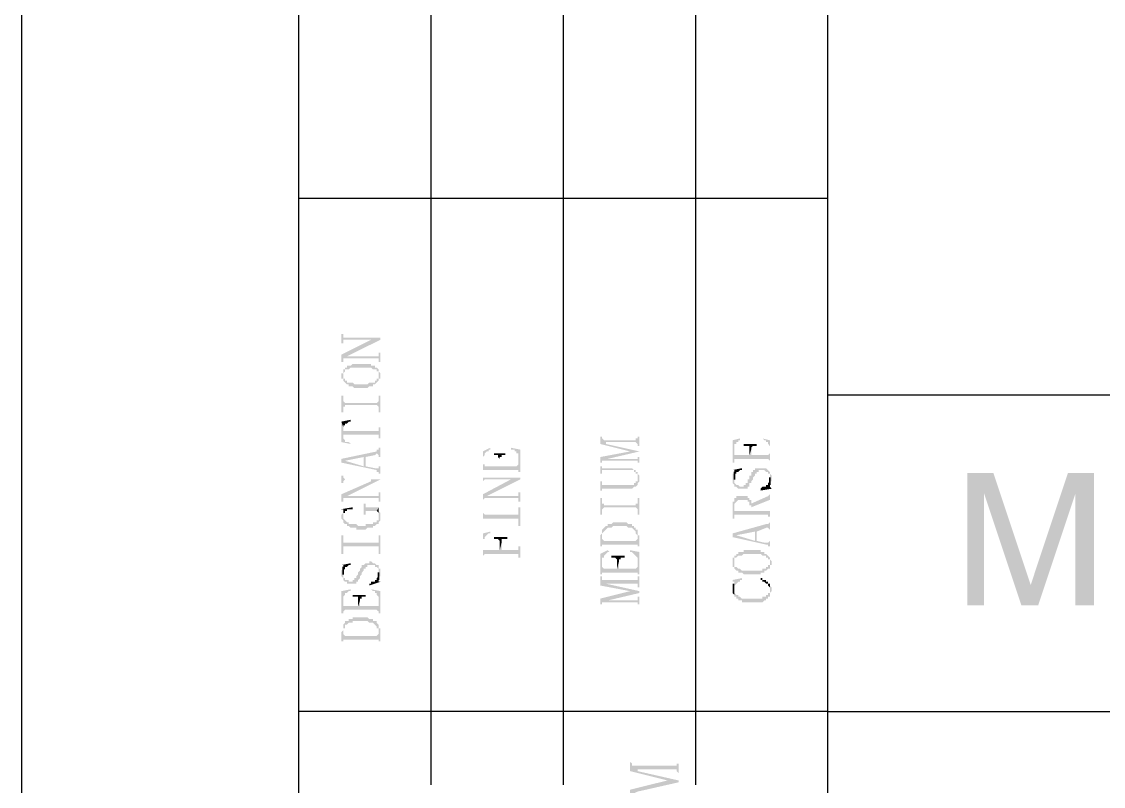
# Model space of a CAD drawing. Header units: inches. Extents: x 3613 to 8393, y -2205 to -794.
# Drawn here: x 7005.62 to 7031.83, y -1160.09 to -1141.56 of the extents above; entities that cross this region are included whole.
import ezdxf

# ---------------------------------------------------------------- set-up
doc = ezdxf.new("R2010")
doc.units = ezdxf.units.IN
doc.header["$MEASUREMENT"] = 0

msp = doc.modelspace()

# ---------------------------------------------------------------- hatches: boundary and pattern name
at = {"transparency": 33554559}
for points in [[(7013.368, -1149.134), (7013.368, -1149.359), (7013.413, -1149.359), (7013.413, -1149.269), (7014.316, -1149.269), (7014.316, -1149.224), (7013.413, -1149.224), (7013.413, -1149.134)], [(7013.368, -1149.63), (7013.368, -1149.811), (7013.413, -1149.811), (7013.413, -1149.72), (7013.458, -1149.72), (7013.503, -1149.675), (7014.316, -1149.269), (7014.09, -1149.269)], [(7013.458, -1149.72), (7014.271, -1149.72), (7014.271, -1149.811), (7014.316, -1149.811), (7014.316, -1149.585), (7014.271, -1149.585), (7014.271, -1149.63), (7014.271, -1149.675), (7013.503, -1149.675)], [(7013.368, -1150.127), (7013.368, -1150.172), (7013.368, -1150.217), (7013.413, -1150.217), (7013.413, -1150.262), (7013.413, -1150.262), (7013.458, -1150.307), (7013.458, -1150.307), (7013.503, -1150.352), (7013.548, -1150.352), (7013.548, -1150.397), (7013.639, -1150.397), (7013.684, -1150.442), (7014, -1150.442), (7014.045, -1150.397), (7014.135, -1150.397), (7014.135, -1150.352), (7014.18, -1150.352), (7014.225, -1150.307), (7014.225, -1150.307), (7014.271, -1150.262), (7014.271, -1150.217), (7014.316, -1150.217), (7014.316, -1150.172), (7014.316, -1150.127), (7014.316, -1150.081), (7014.316, -1150.081), (7014.271, -1150.036), (7014.271, -1150.127), (7014.271, -1150.172), (7014.271, -1150.217), (7014.225, -1150.217), (7014.225, -1150.262), (7014.18, -1150.262), (7014.18, -1150.307), (7014.045, -1150.307), (7014, -1150.352), (7013.684, -1150.352), (7013.639, -1150.307), (7013.503, -1150.307), (7013.503, -1150.262), (7013.458, -1150.262), (7013.458, -1150.217), (7013.413, -1150.217), (7013.413, -1150.172), (7013.413, -1150.036), (7013.413, -1150.081), (7013.368, -1150.081)], [(7013.413, -1150.036), (7013.413, -1150.127), (7013.413, -1150.081), (7013.413, -1150.081), (7013.458, -1150.036), (7013.458, -1149.991), (7013.548, -1149.991), (7013.594, -1149.946), (7014.09, -1149.946), (7014.135, -1149.991), (7014.225, -1149.991), (7014.225, -1150.036), (7014.271, -1150.036), (7014.271, -1150.081), (7014.271, -1150.127), (7014.271, -1149.991), (7014.271, -1149.991), (7014.225, -1149.946), (7014.18, -1149.946), (7014.18, -1149.901), (7014.09, -1149.901), (7014.09, -1149.856), (7013.639, -1149.856), (7013.594, -1149.901), (7013.503, -1149.901), (7013.503, -1149.946), (7013.458, -1149.946), (7013.458, -1149.991), (7013.413, -1149.991)], [(7013.368, -1150.623), (7013.368, -1151.029), (7013.413, -1151.029), (7013.413, -1150.894), (7013.458, -1150.894), (7013.458, -1150.849), (7014.225, -1150.849), (7014.271, -1150.894), (7014.271, -1151.029), (7014.316, -1151.029), (7014.316, -1150.623), (7014.271, -1150.623), (7014.271, -1150.758), (7014.271, -1150.758), (7014.225, -1150.803), (7013.458, -1150.803), (7013.413, -1150.758), (7013.413, -1150.623)], [(7013.368, -1151.255), (7013.413, -1151.39), (7013.413, -1151.345), (7013.458, -1151.345), (7013.458, -1151.3), (7013.503, -1151.3), (7013.548, -1151.255), (7013.594, -1151.255), (7013.594, -1151.21)], [(7013.368, -1151.255), (7013.368, -1151.751), (7013.594, -1151.796), (7013.594, -1151.796), (7013.548, -1151.751), (7013.458, -1151.751), (7013.458, -1151.706), (7013.458, -1151.706), (7013.413, -1151.661), (7013.413, -1151.39)], [(7013.413, -1151.39), (7013.413, -1151.616), (7013.413, -1151.571), (7014.271, -1151.571), (7014.271, -1151.661), (7014.316, -1151.661), (7014.316, -1151.39), (7014.271, -1151.39), (7014.271, -1151.435), (7014.271, -1151.48), (7013.413, -1151.48), (7013.413, -1151.435)], [(7019.641, -1151.616), (7019.641, -1151.796), (7020.363, -1151.977), (7020.589, -1151.977), (7019.777, -1151.796), (7019.777, -1151.751), (7019.732, -1151.706), (7019.732, -1151.706), (7019.686, -1151.661), (7019.686, -1151.616), (7019.686, -1151.616)], [(7019.732, -1151.706), (7019.777, -1151.751), (7020.499, -1151.751), (7020.544, -1151.796), (7020.544, -1151.842), (7020.589, -1151.842), (7020.589, -1151.616), (7020.544, -1151.616), (7020.544, -1151.661), (7020.499, -1151.661), (7020.499, -1151.706)], [(7013.368, -1152.157), (7013.368, -1152.248), (7013.458, -1152.203), (7013.909, -1152.112), (7013.909, -1152.338), (7013.955, -1152.112), (7014.18, -1152.067), (7014.18, -1152.067), (7014.225, -1152.022), (7014.271, -1152.067), (7014.271, -1152.112), (7014.316, -1152.112), (7014.316, -1151.887), (7014.271, -1151.887), (7014.271, -1151.932), (7014.225, -1151.932), (7014.225, -1151.977)], [(7016.798, -1151.977), (7016.798, -1152.473), (7016.798, -1152.112), (7016.798, -1152.112), (7016.843, -1152.067), (7016.843, -1152.022), (7016.843, -1152.022), (7016.888, -1151.977), (7016.933, -1151.977), (7016.933, -1151.932), (7016.978, -1151.932), (7016.978, -1151.887)], [(7017.475, -1151.932), (7017.565, -1151.932), (7017.565, -1151.977), (7017.61, -1151.977), (7017.61, -1152.022), (7017.655, -1152.022), (7017.655, -1152.067), (7017.655, -1152.473), (7017.701, -1152.473), (7017.701, -1151.932), (7017.475, -1151.887)], [(7022.846, -1151.706), (7022.846, -1152.248), (7022.891, -1152.248), (7022.891, -1151.887), (7022.891, -1151.842), (7022.891, -1151.796), (7022.936, -1151.796), (7022.936, -1151.751), (7022.981, -1151.751), (7022.981, -1151.706), (7023.026, -1151.706), (7023.026, -1151.661)], [(7022.891, -1152.203), (7022.891, -1152.157), (7023.703, -1152.157), (7023.748, -1152.203), (7023.748, -1152.022), (7023.748, -1152.022), (7023.703, -1152.067), (7023.297, -1152.067), (7023.297, -1151.932), (7023.252, -1152.067), (7022.891, -1152.067), (7022.891, -1151.887)], [(7023.116, -1151.796), (7023.116, -1151.842), (7023.252, -1151.842), (7023.252, -1151.887), (7023.252, -1152.067), (7023.297, -1151.932), (7023.297, -1151.887), (7023.297, -1151.887), (7023.342, -1151.842), (7023.432, -1151.842), (7023.432, -1151.796)], [(7023.568, -1151.661), (7023.568, -1151.661), (7023.613, -1151.706), (7023.658, -1151.706), (7023.658, -1151.751), (7023.703, -1151.751), (7023.703, -1151.796), (7023.703, -1151.796), (7023.748, -1151.842), (7023.748, -1151.887), (7023.748, -1152.248), (7023.748, -1151.706)], [(7013.368, -1152.248), (7014.225, -1152.428), (7014.225, -1152.473), (7014.271, -1152.473), (7014.271, -1152.519), (7014.316, -1152.519), (7014.316, -1152.338), (7014.271, -1152.338), (7014.271, -1152.383), (7014.18, -1152.383), (7013.955, -1152.338), (7013.955, -1152.112), (7013.909, -1152.338), (7013.458, -1152.203), (7013.458, -1152.203)], [(7016.798, -1152.473), (7016.798, -1152.428), (7017.655, -1152.428), (7017.655, -1152.293), (7017.655, -1152.293), (7017.61, -1152.338), (7017.204, -1152.338), (7017.204, -1152.157), (7017.204, -1152.338), (7016.843, -1152.338), (7016.843, -1152.293), (7016.798, -1152.293), (7016.798, -1152.112)], [(7017.069, -1152.022), (7017.069, -1152.067), (7017.159, -1152.067), (7017.159, -1152.112), (7017.159, -1152.112), (7017.204, -1152.157), (7017.204, -1152.338), (7017.204, -1152.157), (7017.204, -1152.112), (7017.249, -1152.112), (7017.249, -1152.067), (7017.34, -1152.067), (7017.34, -1152.022)], [(7019.641, -1152.112), (7019.641, -1152.248), (7019.686, -1152.248), (7019.686, -1152.203), (7019.732, -1152.203), (7019.822, -1152.157), (7020.589, -1151.977), (7020.363, -1151.977)], [(7019.732, -1152.203), (7020.544, -1152.203), (7020.544, -1152.248), (7020.589, -1152.248), (7020.589, -1152.112), (7020.544, -1152.112), (7020.544, -1152.157), (7019.822, -1152.157)], [(7019.641, -1152.338), (7019.641, -1152.519), (7019.686, -1152.519), (7019.686, -1152.473), (7019.686, -1152.428), (7020.454, -1152.428), (7020.454, -1152.473), (7020.499, -1152.473), (7020.499, -1152.519), (7020.544, -1152.519), (7020.544, -1152.609), (7020.544, -1152.473), (7020.499, -1152.473), (7020.499, -1152.428), (7020.454, -1152.428), (7020.409, -1152.383), (7019.686, -1152.383), (7019.686, -1152.338), (7019.686, -1152.338)], [(7022.846, -1152.654), (7022.846, -1152.744), (7022.846, -1152.744), (7022.891, -1152.789), (7022.891, -1152.834), (7022.936, -1152.834), (7022.981, -1152.88), (7023.207, -1152.88), (7023.207, -1152.834), (7023.252, -1152.834), (7023.252, -1152.789), (7023.252, -1152.744), (7023.297, -1152.744), (7023.297, -1152.699), (7023.297, -1152.699), (7023.342, -1152.654), (7023.342, -1152.609), (7023.342, -1152.609), (7023.387, -1152.564), (7023.387, -1152.519), (7023.432, -1152.519), (7023.432, -1152.473), (7023.478, -1152.473), (7023.478, -1152.428), (7023.613, -1152.428), (7023.658, -1152.473), (7023.703, -1152.473), (7023.703, -1152.519), (7023.748, -1152.519), (7023.748, -1152.609), (7023.748, -1152.744), (7023.748, -1152.699), (7023.793, -1152.699), (7023.793, -1152.609), (7023.793, -1152.564), (7023.748, -1152.519), (7023.748, -1152.473), (7023.748, -1152.473), (7023.703, -1152.428), (7023.703, -1152.428), (7023.658, -1152.383), (7023.387, -1152.383), (7023.387, -1152.428), (7023.342, -1152.428), (7023.342, -1152.473), (7023.297, -1152.473), (7023.297, -1152.564), (7023.252, -1152.564), (7023.252, -1152.654), (7023.207, -1152.654), (7023.207, -1152.744), (7023.162, -1152.744), (7023.162, -1152.789), (7023.116, -1152.789), (7023.116, -1152.834), (7023.026, -1152.834), (7022.981, -1152.789), (7022.936, -1152.789), (7022.891, -1152.744), (7022.891, -1152.699), (7022.891, -1152.519), (7022.846, -1152.519), (7022.846, -1152.564), (7022.846, -1152.609)], [(7022.846, -1152.428), (7022.891, -1152.428), (7022.891, -1152.609), (7022.891, -1152.519), (7022.936, -1152.519), (7022.936, -1152.473), (7022.981, -1152.473), (7023.026, -1152.428), (7023.071, -1152.428), (7023.071, -1152.383)], [(7013.368, -1152.564), (7013.368, -1152.744), (7013.413, -1152.744), (7013.413, -1152.699), (7013.413, -1152.699), (7013.458, -1152.654), (7014.09, -1152.654), (7014.09, -1152.699), (7014.316, -1152.654), (7013.458, -1152.654), (7013.413, -1152.609), (7013.413, -1152.564)], [(7013.368, -1153.015), (7013.368, -1153.195), (7013.413, -1153.195), (7013.413, -1153.15), (7013.413, -1153.105), (7013.458, -1153.105), (7013.503, -1153.06), (7014.316, -1152.654), (7014.09, -1152.699)], [(7016.798, -1152.519), (7016.798, -1152.744), (7016.798, -1152.699), (7016.798, -1152.699), (7016.843, -1152.654), (7017.701, -1152.654), (7017.701, -1152.609), (7016.798, -1152.609)], [(7016.798, -1153.015), (7016.798, -1153.195), (7016.798, -1153.15), (7016.798, -1153.15), (7016.843, -1153.105), (7016.843, -1153.105), (7016.888, -1153.06), (7017.701, -1152.654), (7017.475, -1152.654)], [(7019.641, -1152.699), (7019.641, -1152.925), (7019.686, -1152.925), (7019.686, -1152.88), (7020.409, -1152.88), (7020.454, -1152.834), (7020.499, -1152.834), (7020.544, -1152.789), (7020.544, -1152.744), (7020.544, -1152.744), (7020.589, -1152.699), (7020.589, -1152.609), (7020.589, -1152.564), (7020.589, -1152.564), (7020.544, -1152.519), (7020.544, -1152.654), (7020.544, -1152.699), (7020.499, -1152.699), (7020.499, -1152.744), (7020.454, -1152.744), (7020.454, -1152.789), (7019.686, -1152.789), (7019.686, -1152.744), (7019.686, -1152.699)], [(7023.523, -1152.88), (7023.523, -1152.925), (7023.793, -1152.88), (7023.748, -1152.834), (7023.748, -1152.654), (7023.748, -1152.699), (7023.703, -1152.744), (7023.703, -1152.789), (7023.658, -1152.789), (7023.658, -1152.834), (7023.568, -1152.834)], [(7029.164, -1152.502), (7028.532, -1152.502), (7028.532, -1155.706), (7028.939, -1155.706), (7028.939, -1152.998)], [(7029.164, -1152.502), (7028.939, -1152.998), (7029.841, -1155.706), (7030.067, -1155.21)], [(7031.601, -1152.502), (7030.969, -1152.502), (7030.067, -1155.21), (7029.841, -1155.706), (7030.247, -1155.706), (7031.15, -1152.998), (7031.15, -1152.998)], [(7031.601, -1152.502), (7031.15, -1152.998), (7031.15, -1155.706), (7031.601, -1155.706)], [(7013.458, -1153.105), (7014.271, -1153.105), (7014.271, -1153.15), (7014.271, -1153.195), (7014.316, -1153.195), (7014.316, -1152.97), (7014.271, -1152.97), (7014.271, -1153.06), (7013.503, -1153.06)], [(7016.843, -1153.105), (7017.655, -1153.105), (7017.655, -1153.195), (7017.701, -1153.195), (7017.701, -1152.97), (7017.655, -1152.97), (7017.655, -1153.015), (7017.655, -1153.06), (7016.888, -1153.06)], [(7019.641, -1153.105), (7019.641, -1153.511), (7019.686, -1153.511), (7019.686, -1153.376), (7019.686, -1153.376), (7019.732, -1153.331), (7020.499, -1153.331), (7020.544, -1153.376), (7020.544, -1153.511), (7020.589, -1153.511), (7020.589, -1153.105), (7020.544, -1153.105), (7020.544, -1153.241), (7020.499, -1153.241), (7020.499, -1153.286), (7019.732, -1153.286), (7019.732, -1153.241), (7019.686, -1153.241), (7019.686, -1153.105)], [(7022.846, -1153.286), (7022.846, -1153.602), (7022.891, -1153.602), (7022.891, -1153.286), (7022.891, -1153.241), (7022.891, -1153.241), (7022.936, -1153.195), (7022.936, -1153.195), (7022.981, -1153.15), (7023.207, -1153.15), (7023.207, -1153.195), (7023.252, -1153.195), (7023.252, -1153.241), (7023.252, -1153.286), (7023.297, -1153.286), (7023.297, -1153.421), (7023.297, -1153.15), (7023.252, -1153.15), (7023.252, -1153.105), (7023.207, -1153.105), (7023.207, -1153.06), (7022.936, -1153.06), (7022.936, -1153.105), (7022.891, -1153.105), (7022.891, -1153.15), (7022.891, -1153.195), (7022.846, -1153.195)], [(7022.891, -1153.557), (7022.891, -1153.511), (7023.703, -1153.511), (7023.703, -1153.557), (7023.748, -1153.557), (7023.748, -1153.602), (7023.748, -1153.376), (7023.748, -1153.421), (7023.297, -1153.421), (7023.297, -1153.241), (7023.297, -1153.15), (7023.297, -1153.421), (7022.891, -1153.421), (7022.891, -1153.331)], [(7023.297, -1153.241), (7023.297, -1153.331), (7023.748, -1153.15), (7023.748, -1152.97), (7023.748, -1153.015), (7023.748, -1153.015), (7023.703, -1153.06), (7023.703, -1153.06)], [(7013.368, -1153.376), (7013.413, -1153.376), (7013.413, -1153.557), (7013.413, -1153.511), (7013.413, -1153.466), (7013.458, -1153.466), (7013.458, -1153.421), (7013.503, -1153.421), (7013.503, -1153.376), (7013.639, -1153.376), (7013.639, -1153.331)], [(7013.368, -1153.557), (7013.368, -1153.602), (7013.368, -1153.602), (7013.413, -1153.647), (7013.413, -1153.692), (7013.413, -1153.692), (7013.458, -1153.737), (7013.503, -1153.737), (7013.503, -1153.782), (7013.548, -1153.782), (7013.594, -1153.827), (7013.729, -1153.827), (7013.729, -1153.872), (7013.955, -1153.872), (7014, -1153.827), (7014.135, -1153.827), (7014.135, -1153.782), (7014.18, -1153.782), (7014.225, -1153.737), (7014.271, -1153.737), (7014.271, -1153.692), (7014.271, -1153.692), (7014.316, -1153.647), (7014.316, -1153.602), (7014.316, -1153.511), (7014.316, -1153.466), (7014.316, -1153.466), (7014.271, -1153.421), (7014.271, -1153.557), (7014.271, -1153.602), (7014.271, -1153.647), (7014.225, -1153.647), (7014.225, -1153.692), (7014.135, -1153.692), (7014.135, -1153.737), (7013.955, -1153.737), (7013.955, -1153.782), (7013.774, -1153.782), (7013.729, -1153.737), (7013.548, -1153.737), (7013.548, -1153.692), (7013.503, -1153.692), (7013.458, -1153.647), (7013.458, -1153.647), (7013.413, -1153.602), (7013.413, -1153.557), (7013.413, -1153.421), (7013.413, -1153.466), (7013.368, -1153.511), (7013.368, -1153.511)], [(7013.909, -1153.241), (7013.909, -1153.511), (7013.955, -1153.511), (7013.955, -1153.466), (7013.955, -1153.421), (7014.225, -1153.421), (7014.271, -1153.331), (7013.955, -1153.331), (7013.955, -1153.286), (7013.955, -1153.241)], [(7014.225, -1153.421), (7014.271, -1153.466), (7014.271, -1153.511), (7014.271, -1153.557), (7014.271, -1153.421), (7014.271, -1153.331)], [(7016.798, -1153.331), (7016.798, -1153.782), (7016.798, -1153.602), (7017.655, -1153.602), (7017.655, -1153.782), (7017.701, -1153.782), (7017.701, -1153.331), (7017.655, -1153.331), (7017.655, -1153.466), (7017.655, -1153.511), (7016.843, -1153.511), (7016.798, -1153.466)], [(7019.641, -1154.053), (7019.641, -1154.279), (7019.686, -1154.279), (7019.686, -1154.053), (7019.686, -1154.008), (7019.686, -1153.963), (7019.732, -1153.918), (7019.732, -1153.918), (7019.777, -1153.872), (7019.777, -1153.872), (7019.822, -1153.827), (7019.912, -1153.827), (7019.957, -1153.782), (7020.273, -1153.782), (7020.318, -1153.827), (7020.409, -1153.827), (7020.454, -1153.872), (7020.454, -1153.872), (7020.499, -1153.918), (7020.499, -1153.963), (7020.499, -1153.963), (7020.544, -1154.008), (7020.544, -1154.053), (7020.544, -1154.279), (7020.589, -1154.279), (7020.589, -1154.053), (7020.589, -1154.008), (7020.544, -1154.008), (7020.544, -1153.918), (7020.544, -1153.872), (7020.499, -1153.872), (7020.499, -1153.827), (7020.454, -1153.827), (7020.454, -1153.782), (7020.409, -1153.782), (7020.409, -1153.737), (7020.318, -1153.737), (7020.273, -1153.692), (7019.957, -1153.692), (7019.912, -1153.737), (7019.822, -1153.737), (7019.822, -1153.782), (7019.777, -1153.782), (7019.732, -1153.827), (7019.732, -1153.827), (7019.686, -1153.872), (7019.686, -1153.963), (7019.686, -1153.963), (7019.641, -1154.008), (7019.641, -1154.008)], [(7022.846, -1153.963), (7022.846, -1154.053), (7022.936, -1154.008), (7023.387, -1153.918), (7023.387, -1154.143), (7023.432, -1153.918), (7023.658, -1153.827), (7023.703, -1153.827), (7023.748, -1153.872), (7023.748, -1153.918), (7023.748, -1153.692), (7023.748, -1153.692), (7023.703, -1153.737), (7023.658, -1153.737)], [(7013.368, -1154.008), (7013.368, -1154.459), (7013.413, -1154.459), (7013.413, -1154.324), (7013.413, -1154.279), (7014.271, -1154.279), (7014.271, -1154.459), (7014.316, -1154.459), (7014.316, -1154.008), (7014.271, -1154.008), (7014.271, -1154.143), (7014.271, -1154.188), (7013.413, -1154.188), (7013.413, -1154.008)], [(7016.798, -1153.963), (7016.798, -1154.549), (7016.798, -1154.188), (7016.798, -1154.098), (7016.843, -1154.098), (7016.843, -1154.053), (7016.843, -1154.053), (7016.888, -1154.008), (7016.888, -1154.008), (7016.933, -1153.963), (7016.978, -1153.963), (7016.978, -1153.918)], [(7022.846, -1154.053), (7023.658, -1154.234), (7023.703, -1154.234), (7023.703, -1154.279), (7023.748, -1154.279), (7023.748, -1154.324), (7023.748, -1154.143), (7023.748, -1154.143), (7023.703, -1154.188), (7023.613, -1154.188), (7023.432, -1154.143), (7023.432, -1153.918), (7023.387, -1154.143), (7022.936, -1154.008), (7022.936, -1154.008)], [(7016.798, -1154.504), (7016.798, -1154.504), (7016.843, -1154.459), (7017.655, -1154.459), (7017.655, -1154.549), (7017.701, -1154.549), (7017.701, -1154.279), (7017.655, -1154.279), (7017.655, -1154.324), (7017.655, -1154.369), (7017.249, -1154.369), (7017.249, -1154.188), (7017.204, -1154.369), (7016.798, -1154.369), (7016.798, -1154.188)], [(7017.069, -1154.053), (7017.069, -1154.098), (7017.159, -1154.098), (7017.204, -1154.143), (7017.204, -1154.369), (7017.249, -1154.188), (7017.249, -1154.143), (7017.249, -1154.098), (7017.385, -1154.098), (7017.385, -1154.053)], [(7019.686, -1154.279), (7019.686, -1154.234), (7020.544, -1154.234), (7020.544, -1154.279), (7020.544, -1154.053), (7020.544, -1154.098), (7020.544, -1154.098), (7020.499, -1154.143), (7019.732, -1154.143), (7019.686, -1154.098), (7019.686, -1154.053)], [(7019.641, -1154.459), (7019.641, -1154.956), (7019.686, -1154.956), (7019.686, -1154.595), (7019.686, -1154.549), (7019.732, -1154.549), (7019.732, -1154.504), (7019.732, -1154.504), (7019.777, -1154.459), (7019.777, -1154.459), (7019.822, -1154.414), (7019.867, -1154.414), (7019.822, -1154.369)], [(7019.912, -1154.504), (7019.912, -1154.549), (7020.002, -1154.549), (7020.047, -1154.595), (7020.047, -1154.64), (7020.047, -1154.82), (7020.093, -1154.64), (7020.093, -1154.595), (7020.138, -1154.595), (7020.138, -1154.549), (7020.228, -1154.549), (7020.228, -1154.504)], [(7020.363, -1154.414), (7020.409, -1154.414), (7020.454, -1154.459), (7020.454, -1154.459), (7020.499, -1154.504), (7020.499, -1154.504), (7020.544, -1154.549), (7020.544, -1154.956), (7020.589, -1154.956), (7020.589, -1154.414), (7020.363, -1154.369)], [(7022.891, -1154.549), (7022.891, -1154.685), (7022.891, -1154.595), (7022.891, -1154.549), (7022.936, -1154.549), (7022.981, -1154.504), (7023.071, -1154.504), (7023.116, -1154.459), (7023.523, -1154.459), (7023.568, -1154.504), (7023.658, -1154.504), (7023.658, -1154.549), (7023.703, -1154.549), (7023.703, -1154.595), (7023.748, -1154.595), (7023.748, -1154.64), (7023.748, -1154.685), (7023.748, -1154.549), (7023.748, -1154.549), (7023.703, -1154.504), (7023.703, -1154.504), (7023.658, -1154.459), (7023.613, -1154.459), (7023.613, -1154.414), (7023.523, -1154.414), (7023.523, -1154.369), (7023.116, -1154.369), (7023.116, -1154.414), (7022.981, -1154.414), (7022.981, -1154.459), (7022.936, -1154.459), (7022.936, -1154.504), (7022.891, -1154.504)], [(7013.368, -1154.956), (7013.368, -1155.001), (7013.368, -1155.001), (7013.413, -1155.046), (7013.413, -1155.091), (7013.413, -1155.091), (7013.458, -1155.136), (7013.503, -1155.136), (7013.503, -1155.181), (7013.729, -1155.181), (7013.729, -1155.136), (7013.774, -1155.136), (7013.774, -1155.091), (7013.774, -1155.091), (7013.819, -1155.046), (7013.819, -1155.001), (7013.864, -1154.956), (7013.864, -1154.911), (7013.909, -1154.865), (7013.909, -1154.82), (7013.955, -1154.82), (7013.955, -1154.775), (7014, -1154.775), (7014, -1154.73), (7014.18, -1154.73), (7014.18, -1154.775), (7014.225, -1154.775), (7014.271, -1154.82), (7014.271, -1154.865), (7014.271, -1155.046), (7014.271, -1155.001), (7014.316, -1155.001), (7014.316, -1154.956), (7014.316, -1154.911), (7014.316, -1154.865), (7014.316, -1154.82), (7014.271, -1154.82), (7014.271, -1154.775), (7014.271, -1154.73), (7014.225, -1154.73), (7014.18, -1154.685), (7014.135, -1154.685), (7014.09, -1154.64), (7014.045, -1154.64), (7014.045, -1154.685), (7013.955, -1154.685), (7013.909, -1154.73), (7013.864, -1154.73), (7013.864, -1154.775), (7013.864, -1154.775), (7013.819, -1154.82), (7013.819, -1154.865), (7013.774, -1154.911), (7013.774, -1154.956), (7013.729, -1155.001), (7013.729, -1155.046), (7013.684, -1155.046), (7013.684, -1155.091), (7013.639, -1155.091), (7013.639, -1155.136), (7013.548, -1155.136), (7013.548, -1155.091), (7013.458, -1155.091), (7013.458, -1155.046), (7013.413, -1155.046), (7013.413, -1154.956), (7013.413, -1154.82), (7013.413, -1154.82), (7013.368, -1154.865), (7013.368, -1154.911)], [(7013.368, -1154.73), (7013.413, -1154.73), (7013.413, -1154.865), (7013.413, -1154.865), (7013.458, -1154.82), (7013.458, -1154.775), (7013.503, -1154.775), (7013.548, -1154.73), (7013.594, -1154.73), (7013.594, -1154.685)], [(7019.686, -1154.956), (7019.686, -1154.911), (7020.544, -1154.911), (7020.544, -1154.956), (7020.544, -1154.775), (7020.544, -1154.775), (7020.499, -1154.82), (7020.093, -1154.82), (7020.093, -1154.64), (7020.047, -1154.82), (7019.732, -1154.82), (7019.686, -1154.775), (7019.686, -1154.595)], [(7022.846, -1154.685), (7022.846, -1154.73), (7022.846, -1154.775), (7022.891, -1154.775), (7022.891, -1154.82), (7022.891, -1154.82), (7022.936, -1154.865), (7022.981, -1154.865), (7022.981, -1154.911), (7023.071, -1154.911), (7023.116, -1154.956), (7023.523, -1154.956), (7023.523, -1154.911), (7023.613, -1154.911), (7023.613, -1154.865), (7023.658, -1154.865), (7023.703, -1154.82), (7023.748, -1154.82), (7023.748, -1154.775), (7023.748, -1154.73), (7023.793, -1154.73), (7023.793, -1154.685), (7023.793, -1154.64), (7023.793, -1154.64), (7023.748, -1154.595), (7023.748, -1154.549), (7023.748, -1154.685), (7023.748, -1154.73), (7023.703, -1154.73), (7023.703, -1154.775), (7023.658, -1154.775), (7023.658, -1154.82), (7023.568, -1154.82), (7023.568, -1154.865), (7023.071, -1154.865), (7023.026, -1154.82), (7022.981, -1154.82), (7022.936, -1154.775), (7022.891, -1154.775), (7022.891, -1154.73), (7022.891, -1154.685), (7022.891, -1154.549), (7022.846, -1154.549), (7022.846, -1154.595), (7022.846, -1154.64)], [(7014.045, -1155.181), (7014.045, -1155.226), (7014.316, -1155.136), (7014.271, -1155.136), (7014.271, -1154.956), (7014.271, -1155.001), (7014.271, -1155.001), (7014.225, -1155.046), (7014.225, -1155.091), (7014.18, -1155.091), (7014.18, -1155.136), (7014.09, -1155.136), (7014.09, -1155.181)], [(7019.641, -1155.001), (7019.641, -1155.226), (7020.363, -1155.362), (7020.363, -1155.362), (7020.589, -1155.407), (7020.589, -1155.362), (7019.777, -1155.181), (7019.777, -1155.181), (7019.732, -1155.091), (7019.686, -1155.091), (7019.686, -1155.001)], [(7019.732, -1155.091), (7019.777, -1155.181), (7020.544, -1155.181), (7020.544, -1155.272), (7020.589, -1155.272), (7020.589, -1155.001), (7020.544, -1155.001), (7020.544, -1155.046), (7020.544, -1155.091), (7020.499, -1155.091)], [(7022.846, -1155.091), (7022.846, -1155.136), (7022.891, -1155.136), (7022.891, -1155.452), (7022.891, -1155.317), (7022.891, -1155.226), (7022.891, -1155.226), (7022.936, -1155.181), (7022.936, -1155.181), (7022.981, -1155.136), (7023.026, -1155.136), (7023.026, -1155.091), (7023.071, -1155.091), (7023.071, -1155.046)], [(7023.523, -1155.091), (7023.568, -1155.091), (7023.568, -1155.136), (7023.613, -1155.136), (7023.658, -1155.181), (7023.703, -1155.181), (7023.703, -1155.226), (7023.703, -1155.226), (7023.748, -1155.272), (7023.748, -1155.317), (7023.748, -1155.181), (7023.703, -1155.181), (7023.703, -1155.136), (7023.658, -1155.136), (7023.658, -1155.091), (7023.568, -1155.091), (7023.568, -1155.046), (7023.523, -1155.046)], [(7013.368, -1155.362), (7013.368, -1155.903), (7013.413, -1155.903), (7013.413, -1155.542), (7013.413, -1155.497), (7013.413, -1155.497), (7013.458, -1155.452), (7013.458, -1155.407), (7013.503, -1155.407), (7013.548, -1155.362), (7013.594, -1155.362), (7013.594, -1155.317)], [(7014.09, -1155.317), (7014.09, -1155.317), (7014.135, -1155.362), (7014.18, -1155.362), (7014.18, -1155.407), (7014.225, -1155.407), (7014.225, -1155.452), (7014.271, -1155.497), (7014.271, -1155.542), (7014.271, -1155.903), (7014.316, -1155.903), (7014.316, -1155.362)], [(7022.846, -1155.317), (7022.846, -1155.362), (7022.846, -1155.407), (7022.846, -1155.407), (7022.891, -1155.452), (7022.891, -1155.181), (7022.846, -1155.181), (7022.846, -1155.272), (7022.846, -1155.272)], [(7022.891, -1155.452), (7022.891, -1155.497), (7022.936, -1155.497), (7022.936, -1155.542), (7022.981, -1155.542), (7022.981, -1155.587), (7023.071, -1155.587), (7023.071, -1155.633), (7023.568, -1155.633), (7023.613, -1155.587), (7023.658, -1155.587), (7023.658, -1155.542), (7023.703, -1155.542), (7023.703, -1155.497), (7023.748, -1155.497), (7023.748, -1155.452), (7023.748, -1155.407), (7023.793, -1155.362), (7023.793, -1155.317), (7023.793, -1155.272), (7023.748, -1155.226), (7023.748, -1155.181), (7023.748, -1155.362), (7023.748, -1155.407), (7023.703, -1155.407), (7023.703, -1155.452), (7023.658, -1155.452), (7023.658, -1155.497), (7023.568, -1155.497), (7023.568, -1155.542), (7023.071, -1155.542), (7023.026, -1155.497), (7022.981, -1155.497), (7022.981, -1155.452), (7022.936, -1155.452), (7022.891, -1155.407), (7022.891, -1155.362), (7022.891, -1155.317)], [(7013.413, -1155.858), (7013.413, -1155.858), (7013.458, -1155.813), (7014.225, -1155.813), (7014.271, -1155.858), (7014.271, -1155.678), (7014.271, -1155.723), (7013.819, -1155.723), (7013.819, -1155.587), (7013.774, -1155.723), (7013.413, -1155.723), (7013.413, -1155.542)], [(7013.639, -1155.452), (7013.639, -1155.497), (7013.774, -1155.497), (7013.774, -1155.542), (7013.774, -1155.723), (7013.819, -1155.587), (7013.819, -1155.542), (7013.864, -1155.542), (7013.864, -1155.497), (7013.955, -1155.497), (7013.955, -1155.452)], [(7019.641, -1155.542), (7019.641, -1155.678), (7019.686, -1155.678), (7019.686, -1155.633), (7019.732, -1155.633), (7019.822, -1155.587), (7020.589, -1155.407), (7020.363, -1155.362)], [(7019.732, -1155.633), (7020.544, -1155.633), (7020.544, -1155.678), (7020.589, -1155.678), (7020.589, -1155.497), (7020.544, -1155.497), (7020.544, -1155.542), (7020.544, -1155.587), (7019.822, -1155.587)], [(7013.368, -1156.355), (7013.368, -1156.58), (7013.413, -1156.58), (7013.413, -1156.355), (7013.413, -1156.264), (7013.458, -1156.264), (7013.458, -1156.219), (7013.458, -1156.174), (7013.503, -1156.174), (7013.548, -1156.129), (7013.639, -1156.129), (7013.639, -1156.084), (7014, -1156.084), (7014.045, -1156.129), (7014.135, -1156.129), (7014.18, -1156.174), (7014.18, -1156.174), (7014.225, -1156.219), (7014.225, -1156.264), (7014.271, -1156.264), (7014.271, -1156.31), (7014.271, -1156.355), (7014.271, -1156.58), (7014.316, -1156.58), (7014.316, -1156.355), (7014.316, -1156.264), (7014.271, -1156.264), (7014.271, -1156.219), (7014.271, -1156.174), (7014.271, -1156.174), (7014.225, -1156.129), (7014.225, -1156.084), (7014.135, -1156.084), (7014.135, -1156.039), (7014.045, -1156.039), (7014, -1155.994), (7013.639, -1155.994), (7013.639, -1156.039), (7013.548, -1156.039), (7013.548, -1156.084), (7013.458, -1156.084), (7013.458, -1156.129), (7013.458, -1156.129), (7013.413, -1156.174), (7013.413, -1156.219), (7013.413, -1156.31), (7013.413, -1156.31)], [(7013.413, -1156.58), (7013.413, -1156.535), (7014.271, -1156.535), (7014.271, -1156.58), (7014.271, -1156.355), (7014.271, -1156.4), (7014.271, -1156.4), (7014.225, -1156.445), (7013.458, -1156.445), (7013.413, -1156.4), (7013.413, -1156.355)], [(7020.363, -1159.497), (7020.363, -1159.723), (7021.266, -1159.949), (7021.266, -1159.949), (7021.537, -1159.994), (7021.537, -1159.949), (7020.544, -1159.723), (7020.544, -1159.678), (7020.454, -1159.588), (7020.409, -1159.588), (7020.409, -1159.542), (7020.409, -1159.542), (7020.363, -1159.497)], [(7020.454, -1159.588), (7020.544, -1159.678), (7021.492, -1159.678), (7021.492, -1159.723), (7021.492, -1159.723), (7021.537, -1159.768), (7021.537, -1159.813), (7021.537, -1159.497), (7021.537, -1159.542), (7021.492, -1159.542), (7021.492, -1159.588), (7021.447, -1159.588)], [(7020.363, -1160.174), (7020.363, -1160.355), (7020.363, -1160.31), (7020.409, -1160.31), (7020.409, -1160.265), (7020.454, -1160.265), (7020.544, -1160.219), (7021.537, -1159.994), (7021.266, -1159.949)]]:
    msp.add_hatch(color=256, dxfattribs=at).paths.add_polyline_path(points)

# ---------------------------------------------------------------- linework, layer by layer
msp.add_line((7012.33, -894.646), (7012.33, -1181.386))
for points in [[(7425.623, -1185.646), (7425.623, -888.646), (7005.623, -888.646), (7005.623, -1185.646)], [(7022.891, -1152.519), (7022.891, -1152.654), (7022.891, -1152.609), (7022.891, -1152.473), (7022.891, -1152.473)], [(7023.748, -1152.654), (7023.748, -1152.789), (7023.748, -1152.609)], [(7013.413, -1154.82), (7013.413, -1154.956), (7013.413, -1154.775), (7013.413, -1154.775)], [(7014.271, -1154.956), (7014.271, -1155.091), (7014.271, -1154.911)]]:
    msp.add_lwpolyline(points, close=True)
for points in [[(7025.147, -894.646), (7025.147, -1181.386)], [(7015.534, -1067.038), (7015.534, -1160.056)], [(7018.739, -1067.038), (7018.739, -1160.056)], [(7021.943, -1067.038), (7021.943, -1160.056)], [(7012.33, -1145.839), (7025.147, -1145.839)], [(7025.147, -1150.606), (7421.585, -1150.606)], [(7025.147, -1158.279), (7012.33, -1158.279)], [(7025.147, -1158.279), (7321.278, -1158.279)]]:
    msp.add_lwpolyline(points)

doc.saveas('drawing.dxf')
